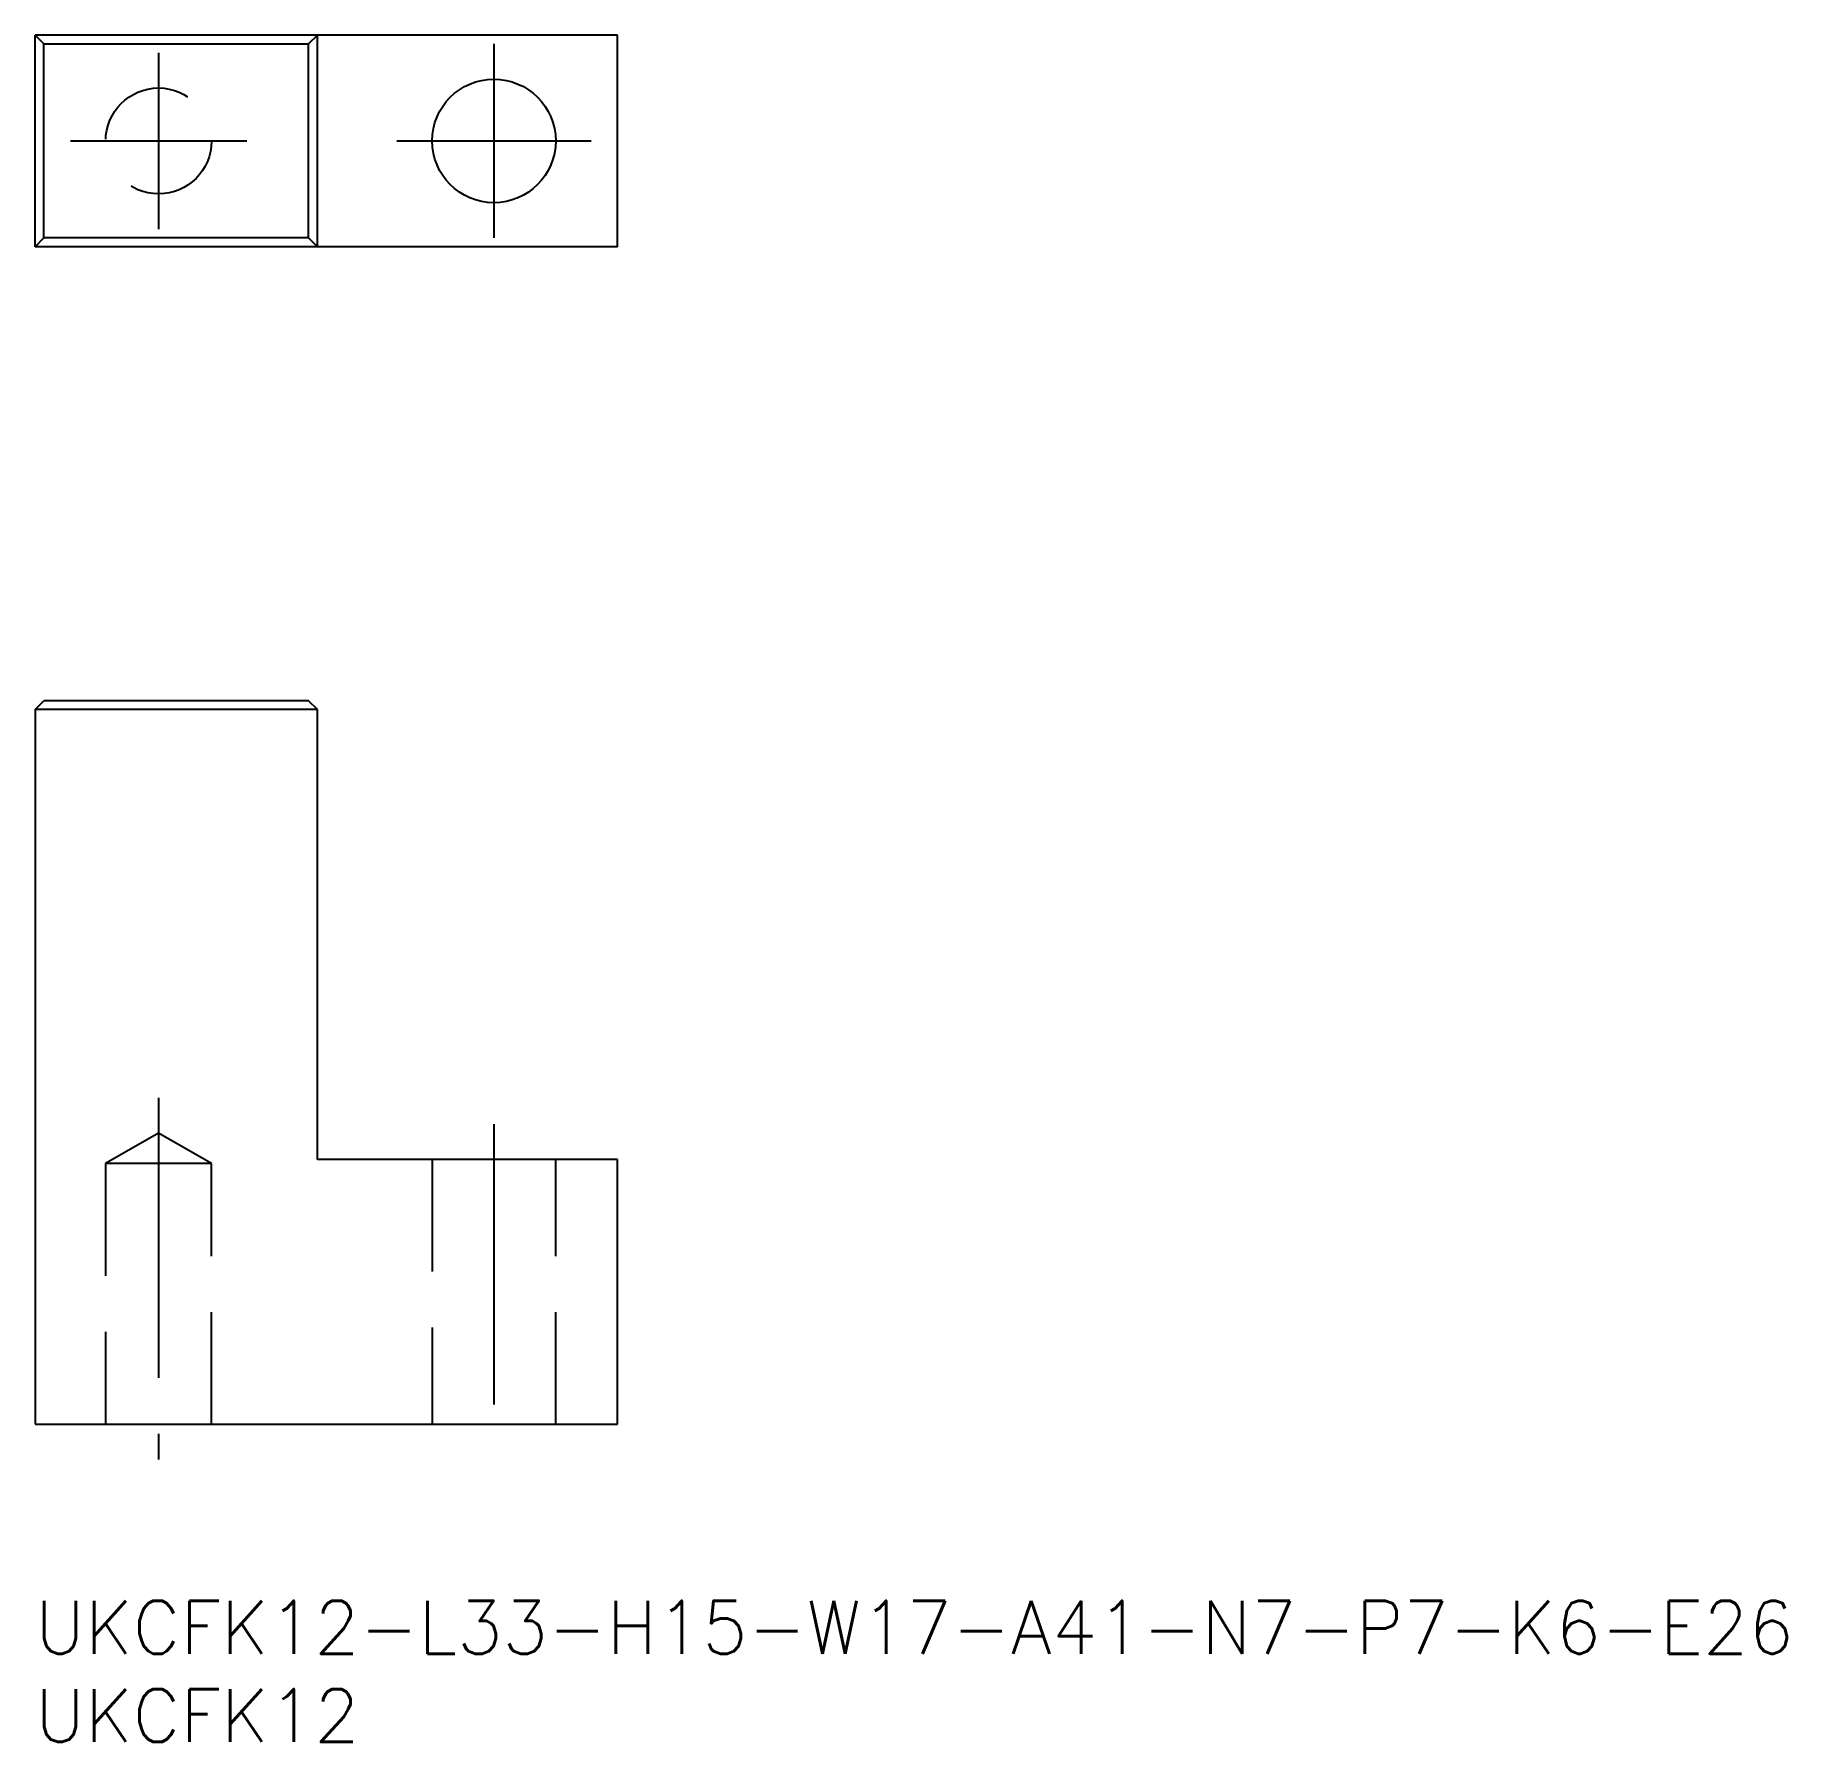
# Model space of a CAD drawing. Extents: x 0 to 99.3, y -8 to 88.7.
import ezdxf

# ---------------------------------------------------------------- set-up
doc = ezdxf.new("R2010")
doc.units = 0
doc.header["$LTSCALE"] = 0.5
doc.linetypes.add('CENTER', pattern=[50.8, 31.75, -6.35, 6.35, -6.35])
doc.linetypes.add('DASHED', pattern=[19.05, 12.7, -6.35])
for name, color, linetype in [('MSM_CENTER', 1, 'CENTER'), ('MSM_CONTINUOUS', 7, 'CONTINUOUS'), ('MSM_DASHED', 4, 'DASHED'), ('MSM_PART_NUMBER', 7, 'CONTINUOUS')]:
    doc.layers.add(name, color=color, linetype=linetype)
doc.styles.get("Standard").update_dxf_attribs({"font": 'txt.shx', "height": 1, "bigfont": 'bigfont.shx'})

# ---------------------------------------------------------------- blocks, each defined once
blk = doc.blocks.new('*U22')
at = {"layer": 'MSM_PART_NUMBER'}
blk.add_text('UKCFK12-L33-H15-W17-A41-N7-P7-K6-E26', height=3, dxfattribs=at).set_placement((0, -3))
blk = doc.blocks.new('*U23')
at = {"layer": 'MSM_PART_NUMBER'}
blk.add_text('UKCFK12', height=3, dxfattribs=at).set_placement((0, -8))

msp = doc.modelspace()

# ---------------------------------------------------------------- linework, layer by layer
at = {"layer": 'MSM_CENTER'}
for p, q in [((7, 87.717), (7, 77.717)), ((26, 88.217), (26, 77.217)), ((2, 82.717), (12, 82.717)), ((20.5, 82.717), (31.5, 82.717)), ((7, 28.5), (7, 8)), ((26, 27), (26, 8))]:
    msp.add_line(p, q, dxfattribs=at)
at = {"layer": 'MSM_CONTINUOUS'}
for p, q in [((33, 88.717), (0, 88.717)), ((0.5, 88.217), (0, 88.717)), ((0, 76.717), (0, 88.717)), ((16, 88.717), (15.5, 88.217)), ((16, 76.717), (16, 88.717)), ((33, 76.717), (33, 88.717)), ((0.5, 88.217), (15.5, 88.217)), ((0.5, 77.217), (0.5, 88.217)), ((15.5, 77.217), (15.5, 88.217)), ((0, 76.717), (0.5, 77.217)), ((33, 76.717), (0, 76.717)), ((15.5, 77.217), (0.5, 77.217)), ((16, 76.717), (15.5, 77.217)), ((0, 50.5), (0.5, 51)), ((15.5, 51), (0.5, 51)), ((16, 50.5), (15.5, 51)), ((0, 50.5), (0, 10)), ((16, 50.5), (0, 50.5)), ((16, 25), (16, 50.5)), ((33, 25), (16, 25)), ((33, 10), (33, 25)), ((0, 10), (33, 10))]:
    msp.add_line(p, q, dxfattribs=at)
msp.add_circle((26, 82.717), 3.5, dxfattribs=at)
at = {"layer": 'MSM_DASHED'}
for p, q in [((7, 26.5), (4, 24.768)), ((10, 24.768), (7, 26.5)), ((22.5, 25), (22.5, 10)), ((29.5, 10), (29.5, 25)), ((10, 24.768), (4, 24.768)), ((4, 24.768), (4, 10)), ((10, 10), (10, 24.768))]:
    msp.add_line(p, q, dxfattribs=at)
msp.add_circle((7, 82.717), 3, dxfattribs=at)

# ---------------------------------------------------------------- block references
at = {"layer": 'MSM_CONTINUOUS'}
for name in ['*U22', '*U23']:
    msp.add_blockref(name, (0, 0), dxfattribs=at)

doc.saveas('drawing.dxf')
